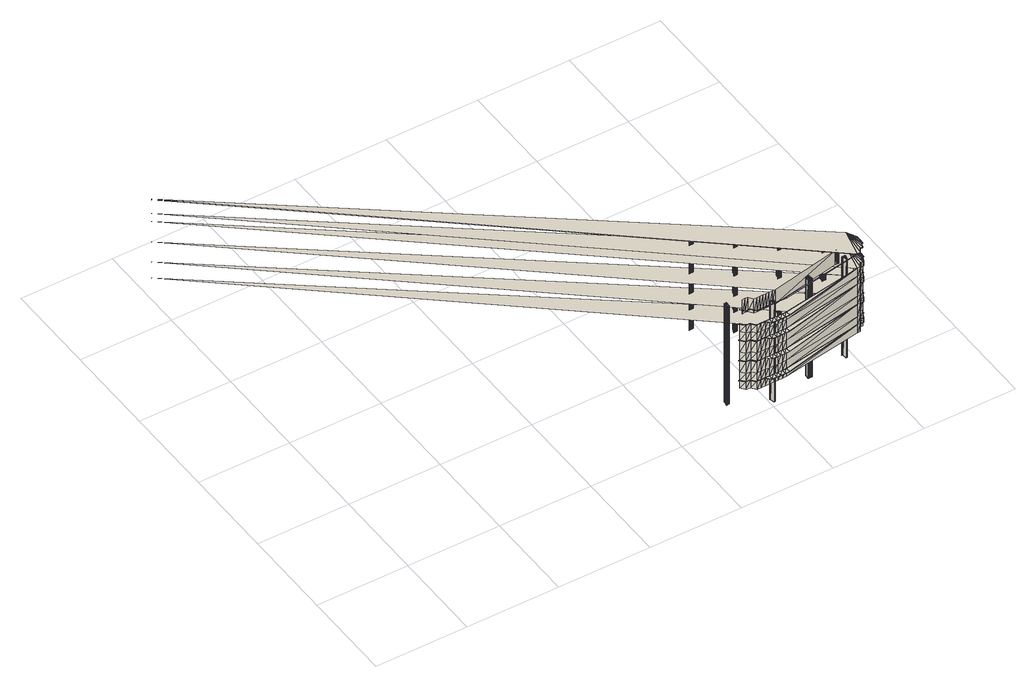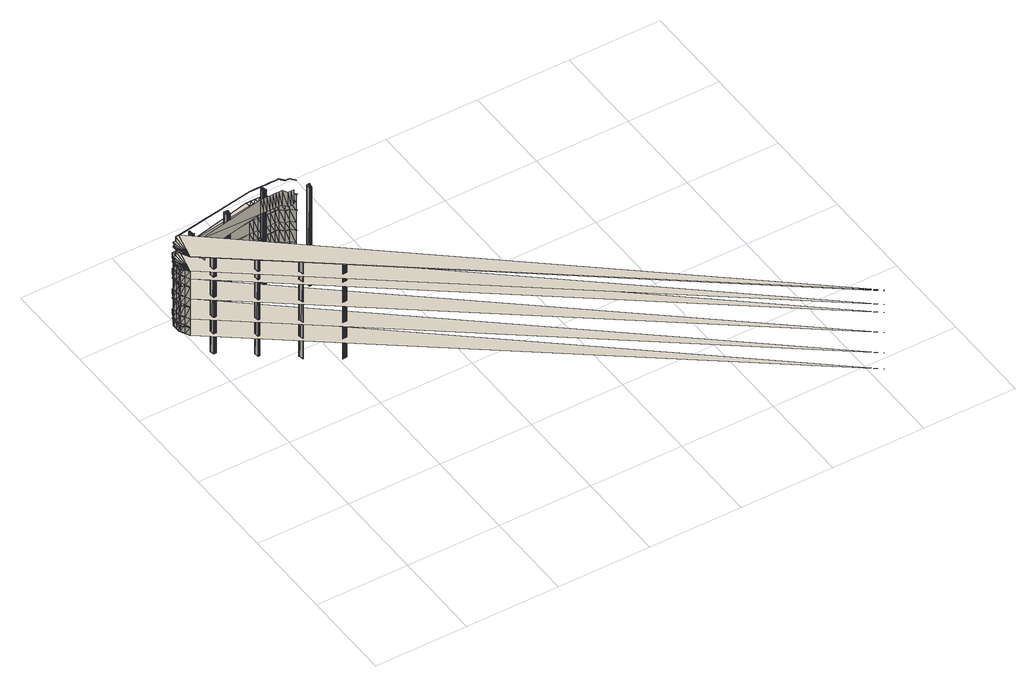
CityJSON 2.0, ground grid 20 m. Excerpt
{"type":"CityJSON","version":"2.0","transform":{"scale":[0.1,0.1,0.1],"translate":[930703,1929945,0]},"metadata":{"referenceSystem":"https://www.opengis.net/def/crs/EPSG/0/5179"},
"CityObjects":{
"building1":{"type":"Building","geometry":[{"type":"MultiSurface","lod":"3","boundaries":[[[0,1,2]],[[3,2,4]],[[5,4,2]],[[6,7,8]],[[7,3,8]],[[2,1,5]],[[3,4,8]],[[4,5,9]],[[10,9,5]],[[11,12,8]],[[1,13,5]],[[14,4,9]],[[5,15,10]],[[16,11,1]],[[8,1,11]],[[8,4,17]],[[13,18,5]],[[9,10,14]],[[15,14,10]],[[19,15,5]],[[17,13,8]],[[1,8,13]],[[18,19,5]],[[20,4,14]],[[17,4,21]],[[21,18,17]],[[13,17,18]],[[21,4,20]],[[14,15,20]],[[19,20,15]],[[20,19,21]],[[18,21,19]],[[22,23,24]],[[25,26,27]],[[28,29,30]],[[31,32,33]],[[34,24,23]],[[35,27,26]],[[36,30,29]],[[37,33,32]],[[23,38,34]],[[26,39,35]],[[29,40,36]],[[32,41,37]],[[24,42,22]],[[27,43,25]],[[30,44,28]],[[33,45,31]],[[46,34,38]],[[47,35,39]],[[48,36,40]],[[49,37,41]],[[50,22,42]],[[51,25,43]],[[52,28,44]],[[53,31,45]],[[46,54,38]],[[55,38,54]],[[42,46,50]],[[38,50,46]],[[56,46,57]],[[38,57,46]],[[47,56,39]],[[57,39,56]],[[43,47,51]],[[39,51,47]],[[58,47,59]],[[39,59,47]],[[48,58,40]],[[59,40,58]],[[44,48,52]],[[40,52,48]],[[60,48,61]],[[40,61,48]],[[49,60,41]],[[61,41,60]],[[45,49,53]],[[41,53,49]],[[62,63,64]],[[65,64,63]],[[66,67,22]],[[68,69,25]],[[70,71,28]],[[72,73,31]],[[23,22,67]],[[26,25,69]],[[29,28,71]],[[32,31,73]],[[22,50,66]],[[25,51,68]],[[28,52,70]],[[31,53,72]],[[67,74,23]],[[69,75,26]],[[71,76,29]],[[73,77,32]],[[78,66,50]],[[79,68,51]],[[80,70,52]],[[81,72,53]],[[38,23,74]],[[39,26,75]],[[40,29,76]],[[41,32,77]],[[82,74,55]],[[74,78,38]],[[74,83,38]],[[83,75,57]],[[75,79,39]],[[75,84,39]],[[84,76,59]],[[76,80,40]],[[76,85,40]],[[85,77,61]],[[77,81,41]],[[86,87,65]],[[38,55,74]],[[50,38,78]],[[57,38,83]],[[39,57,75]],[[51,39,79]],[[59,39,84]],[[40,59,76]],[[52,40,80]],[[61,40,85]],[[41,61,77]],[[53,41,81]],[[64,65,87]],[[67,66,88]],[[89,88,66]],[[69,68,90]],[[91,90,68]],[[71,70,92]],[[93,92,70]],[[73,72,94]],[[95,94,72]],[[66,78,89]],[[68,79,91]],[[70,80,93]],[[72,81,95]],[[88,96,67]],[[90,97,69]],[[92,98,71]],[[94,99,73]],[[100,89,78]],[[101,91,79]],[[102,93,80]],[[103,95,81]],[[74,67,96]],[[75,69,97]],[[76,71,98]],[[77,73,99]],[[104,96,82]],[[96,100,74]],[[96,105,74]],[[105,97,83]],[[97,101,75]],[[97,106,75]],[[106,98,84]],[[98,102,76]],[[98,107,76]],[[107,99,85]],[[99,103,77]],[[108,109,86]],[[74,82,96]],[[78,74,100]],[[83,74,105]],[[75,83,97]],[[79,75,101]],[[84,75,106]],[[76,84,98]],[[80,76,102]],[[85,76,107]],[[77,85,99]],[[81,77,103]],[[87,86,109]],[[88,89,110]],[[111,110,89]],[[90,91,112]],[[113,112,91]],[[92,93,114]],[[115,114,93]],[[94,95,116]],[[117,116,95]],[[96,88,110]],[[89,100,111]],[[97,90,112]],[[91,101,113]],[[98,92,114]],[[93,102,115]],[[99,94,116]],[[95,103,117]],[[96,104,110]],[[118,110,104]],[[100,96,111]],[[110,111,96]],[[105,96,119]],[[110,119,96]],[[97,105,112]],[[119,112,105]],[[101,97,113]],[[112,113,97]],[[106,97,120]],[[112,120,97]],[[98,106,114]],[[120,114,106]],[[102,98,115]],[[114,115,98]],[[107,98,121]],[[114,121,98]],[[99,107,116]],[[121,116,107]],[[103,99,117]],[[116,117,99]],[[109,108,122]],[[123,122,108]],[[124,125,126]],[[127,126,125]],[[128,129,111]],[[130,131,113]],[[132,133,115]],[[134,135,117]],[[110,111,129]],[[112,113,131]],[[114,115,133]],[[116,117,135]],[[129,136,110]],[[137,128,111]],[[131,138,112]],[[139,130,113]],[[133,140,114]],[[141,132,115]],[[135,142,116]],[[143,134,117]],[[110,118,136]],[[144,136,118]],[[111,110,137]],[[136,137,110]],[[119,110,145]],[[136,145,110]],[[112,119,138]],[[145,138,119]],[[113,112,139]],[[138,139,112]],[[120,112,146]],[[138,146,112]],[[114,120,140]],[[146,140,120]],[[115,114,141]],[[140,141,114]],[[121,114,147]],[[140,147,114]],[[116,121,142]],[[147,142,121]],[[117,116,143]],[[142,143,116]],[[122,123,148]],[[149,148,123]],[[126,127,150]],[[151,150,127]],[[150,151,152]],[[153,152,151]],[[129,128,154]],[[155,154,128]],[[131,130,156]],[[157,156,130]],[[133,132,158]],[[159,158,132]],[[135,134,160]],[[161,160,134]],[[128,137,155]],[[130,139,157]],[[132,141,159]],[[134,143,161]],[[154,162,129]],[[156,163,131]],[[158,164,133]],[[160,165,135]],[[166,155,137]],[[167,157,139]],[[168,159,141]],[[169,161,143]],[[136,129,162]],[[138,131,163]],[[140,133,164]],[[142,135,165]],[[170,162,144]],[[162,166,136]],[[162,171,136]],[[171,163,145]],[[163,167,138]],[[163,172,138]],[[172,164,146]],[[164,168,140]],[[164,173,140]],[[173,165,147]],[[165,169,142]],[[174,175,149]],[[136,144,162]],[[137,136,166]],[[145,136,171]],[[138,145,163]],[[139,138,167]],[[146,138,172]],[[140,146,164]],[[141,140,168]],[[147,140,173]],[[142,147,165]],[[143,142,169]],[[148,149,175]],[[152,153,176]],[[177,176,153]],[[154,155,178]],[[179,178,155]],[[156,157,180]],[[181,180,157]],[[158,159,182]],[[183,182,159]],[[160,161,184]],[[185,184,161]],[[178,186,154]],[[155,166,179]],[[180,187,156]],[[157,167,181]],[[182,188,158]],[[159,168,183]],[[184,189,160]],[[161,169,185]],[[176,177,190]],[[191,190,177]],[[162,154,186]],[[192,179,166]],[[163,156,187]],[[193,181,167]],[[164,158,188]],[[194,183,168]],[[165,160,189]],[[195,185,169]],[[162,170,186]],[[196,186,170]],[[166,162,192]],[[186,192,162]],[[171,162,197]],[[186,197,162]],[[163,171,187]],[[197,187,171]],[[167,163,193]],[[187,193,163]],[[172,163,198]],[[187,198,163]],[[164,172,188]],[[198,188,172]],[[168,164,194]],[[188,194,164]],[[173,164,199]],[[188,199,164]],[[165,173,189]],[[199,189,173]],[[169,165,195]],[[189,195,165]],[[175,174,200]],[[201,200,174]],[[190,191,202]],[[203,202,191]],[[204,205,206]],[[207,206,205]],[[206,207,204]],[[205,204,207]],[[204,205,208]],[[209,208,205]],[[208,209,210]],[[211,210,209]],[[212,213,179]],[[214,215,181]],[[216,217,183]],[[218,219,185]],[[178,179,213]],[[180,181,215]],[[182,183,217]],[[184,185,219]],[[205,220,209]],[[205,220,207]],[[213,221,178]],[[215,222,180]],[[217,223,182]],[[219,224,184]],[[209,220,211]],[[179,192,212]],[[181,193,214]],[[183,194,216]],[[185,195,218]],[[205,204,225]],[[226,225,204]],[[225,220,205]],[[204,206,227]],[[204,208,227]],[[208,210,227]],[[210,211,228]],[[229,228,211]],[[220,230,211]],[[226,204,227]],[[227,220,226]],[[225,226,220]],[[231,212,192]],[[232,214,193]],[[233,216,194]],[[234,218,195]],[[186,178,221]],[[187,180,222]],[[188,182,223]],[[189,184,224]],[[227,210,235]],[[230,236,211]],[[237,221,196]],[[221,231,186]],[[221,238,186]],[[238,222,197]],[[222,232,187]],[[222,239,187]],[[239,223,198]],[[223,233,188]],[[223,240,188]],[[240,224,199]],[[224,234,189]],[[241,242,201]],[[220,227,230]],[[186,196,221]],[[192,186,231]],[[197,186,238]],[[187,197,222]],[[193,187,232]],[[198,187,239]],[[188,198,223]],[[194,188,233]],[[199,188,240]],[[189,199,224]],[[195,189,234]],[[200,201,242]],[[235,230,227]],[[236,243,211]],[[211,244,229]],[[245,210,228]],[[235,210,246]],[[243,244,211]],[[228,229,247]],[[246,236,235]],[[230,235,236]],[[243,247,229]],[[246,210,247]],[[244,243,229]],[[247,245,228]],[[247,210,245]],[[236,246,243]],[[247,243,246]],[[202,203,248]],[[249,248,203]],[[247,243,245]],[[244,245,243]],[[245,244,247]],[[243,247,244]],[[213,212,250]],[[251,250,212]],[[215,214,252]],[[253,252,214]],[[217,216,254]],[[255,254,216]],[[219,218,256]],[[257,256,218]],[[250,258,213]],[[212,231,251]],[[252,259,215]],[[214,232,253]],[[254,260,217]],[[216,233,255]],[[256,261,219]],[[218,234,257]],[[221,213,258]],[[262,251,231]],[[222,215,259]],[[263,253,232]],[[223,217,260]],[[264,255,233]],[[224,219,261]],[[265,257,234]],[[221,237,258]],[[266,258,237]],[[231,221,262]],[[258,262,221]],[[238,221,267]],[[258,267,221]],[[222,238,259]],[[267,259,238]],[[232,222,263]],[[259,263,222]],[[239,222,268]],[[259,268,222]],[[223,239,260]],[[268,260,239]],[[233,223,264]],[[260,264,223]],[[240,223,269]],[[260,269,223]],[[224,240,261]],[[269,261,240]],[[234,224,265]],[[261,265,224]],[[242,241,270]],[[271,270,241]],[[248,249,272]],[[273,272,249]],[[250,251,274]],[[275,274,251]],[[252,253,276]],[[277,276,253]],[[254,255,278]],[[279,278,255]],[[256,257,280]],[[281,280,257]],[[272,273,282]],[[283,282,273]],[[274,284,250]],[[276,285,252]],[[278,286,254]],[[280,287,256]],[[251,262,275]],[[253,263,277]],[[255,264,279]],[[257,265,281]],[[258,250,284]],[[259,252,285]],[[260,254,286]],[[261,256,287]],[[288,275,262]],[[289,277,263]],[[290,279,264]],[[291,281,265]],[[258,266,284]],[[292,284,266]],[[262,258,288]],[[284,288,258]],[[267,258,293]],[[284,293,258]],[[259,267,285]],[[293,285,267]],[[263,259,289]],[[285,289,259]],[[268,259,294]],[[285,294,259]],[[260,268,286]],[[294,286,268]],[[264,260,290]],[[286,290,260]],[[269,260,295]],[[286,295,260]],[[261,269,287]],[[295,287,269]],[[265,261,291]],[[287,291,261]],[[270,271,296]],[[297,296,271]],[[298,299,283]],[[282,283,299]],[[300,301,302]],[[303,304,305]],[[306,307,308]],[[309,310,311]],[[312,313,314]],[[315,316,317]],[[318,319,320]],[[321,322,323]],[[324,323,322]],[[323,324,321]],[[322,321,324]],[[322,325,324]],[[326,327,321]],[[322,321,327]],[[321,322,326]],[[327,326,322]],[[327,325,322]],[[321,323,328]],[[327,326,329]],[[330,329,326]],[[329,325,327]],[[326,321,328]],[[326,327,328]],[[325,328,327]],[[330,326,328]],[[328,325,330]],[[329,330,325]],[[325,328,331]],[[328,325,332]],[[332,331,328]],[[331,332,325]],[[333,334,332]],[[331,332,334]],[[332,331,333]],[[334,333,331]],[[334,335,331]],[[335,336,331]],[[333,332,337]],[[331,336,334]],[[338,332,333]],[[333,334,337]],[[334,333,335]],[[335,337,334]],[[337,335,333]],[[336,335,334]],[[337,338,333]],[[337,332,338]],[[337,335,338]],[[336,338,335]],[[338,336,337]],[[335,337,336]],[[339,340,341]],[[342,341,340]],[[341,342,343]],[[344,343,342]],[[340,339,345]],[[346,345,339]],[[340,347,342]],[[343,344,348]],[[349,348,344]],[[345,347,340]],[[342,347,344]],[[339,341,350]],[[344,347,349]],[[348,349,351]],[[352,351,349]],[[341,343,350]],[[353,354,346]],[[345,346,354]],[[346,339,350]],[[343,348,350]],[[354,347,345]],[[349,347,352]],[[348,351,350]],[[353,346,350]],[[350,347,353]],[[354,353,347]],[[351,352,355]],[[356,355,352]],[[347,357,352]],[[352,358,356]],[[359,351,355]],[[357,360,352]],[[360,358,352]],[[350,351,361]],[[362,363,364]],[[365,364,363]],[[361,357,350]],[[347,350,357]],[[355,356,359]],[[358,359,356]],[[366,351,359]],[[364,365,367]],[[368,367,365]],[[361,351,366]],[[367,368,362]],[[363,362,368]],[[363,369,365]],[[357,361,360]],[[366,360,361]],[[360,366,358]],[[359,358,366]],[[367,368,370]],[[371,370,368]],[[365,369,368]],[[368,369,363]],[[362,364,372]],[[368,369,371]],[[370,371,373]],[[364,367,372]],[[374,373,371]],[[367,362,372]],[[368,367,369]],[[372,369,367]],[[367,370,372]],[[371,369,374]],[[370,373,372]],[[373,374,375]],[[376,375,374]],[[374,377,376]],[[369,378,374]],[[378,379,374]],[[379,377,374]],[[380,373,375]],[[375,376,381]],[[379,381,376]],[[382,373,381]],[[377,379,376]],[[381,380,375]],[[372,373,382]],[[381,373,380]],[[381,379,380]],[[379,381,377]],[[369,372,378]],[[381,379,382]],[[378,382,379]],[[377,380,379]],[[380,377,381]],[[382,378,372]],[[299,298,383]],[[384,383,298]],[[385,386,274]],[[387,388,276]],[[389,390,278]],[[391,316,280]],[[284,274,386]],[[285,276,388]],[[286,278,390]],[[287,280,316]],[[274,275,385]],[[392,385,275]],[[276,277,387]],[[393,387,277]],[[278,279,389]],[[394,389,279]],[[280,281,391]],[[395,391,281]],[[284,292,386]],[[302,386,292]],[[288,284,396]],[[386,396,284]],[[293,284,305]],[[386,305,284]],[[285,293,388]],[[305,388,293]],[[289,285,397]],[[388,397,285]],[[294,285,308]],[[388,308,285]],[[286,294,390]],[[308,390,294]],[[290,286,398]],[[390,398,286]],[[295,286,311]],[[390,311,286]],[[287,295,316]],[[311,316,295]],[[291,287,399]],[[316,399,287]],[[296,297,319]],[[314,319,297]],[[275,288,392]],[[277,289,393]],[[279,290,394]],[[281,291,395]],[[396,392,288]],[[397,393,289]],[[398,394,290]],[[399,395,291]],[[400,401,402]],[[401,400,403]],[[403,402,401]],[[402,403,400]],[[403,402,404]],[[405,404,402]],[[402,406,400]],[[404,405,407]],[[408,407,405]],[[402,406,405]],[[409,410,403]],[[402,403,410]],[[401,403,411]],[[410,406,402]],[[405,406,408]],[[407,408,412]],[[413,412,408]],[[403,404,411]],[[404,407,411]],[[408,406,413]],[[409,403,411]],[[407,412,411]],[[412,413,414]],[[415,414,413]],[[406,416,413]],[[417,412,414]],[[413,418,415]],[[410,409,406]],[[411,406,409]],[[411,412,419]],[[414,415,417]],[[418,417,415]],[[416,420,413]],[[420,418,413]],[[419,416,411]],[[406,411,416]],[[421,412,417]],[[419,412,421]],[[421,420,419]],[[416,419,420]],[[417,418,421]],[[420,421,418]],[[422,423,424]],[[425,424,423]],[[424,425,422]],[[423,422,425]],[[426,427,428]],[[429,428,427]],[[430,431,429]],[[428,429,431]],[[423,432,425]],[[423,422,427]],[[422,423,426]],[[426,427,422]],[[427,426,423]],[[427,432,429]],[[429,432,430]],[[427,432,423]],[[422,424,433]],[[426,428,433]],[[428,431,433]],[[431,430,434]],[[435,434,430]],[[426,422,433]],[[433,432,426]],[[427,426,432]],[[432,436,430]],[[433,431,437]],[[436,438,430]],[[430,439,435]],[[440,431,434]],[[432,433,436]],[[437,436,433]],[[438,439,430]],[[434,435,441]],[[438,441,435]],[[437,431,441]],[[439,438,435]],[[441,440,434]],[[383,384,442]],[[443,442,384]],[[436,437,438]],[[441,438,437]],[[441,431,440]],[[441,438,440]],[[439,440,438]],[[440,439,441]],[[438,441,439]],[[444,445,443]],[[442,443,445]],[[446,447,444]],[[445,444,447]],[[447,446,448]],[[449,448,446]],[[448,449,450]],[[451,450,449]],[[452,453,454]],[[455,454,453]],[[456,457,458]],[[459,458,457]],[[460,461,456]],[[457,456,461]],[[461,460,451]],[[450,451,460]],[[453,452,462]],[[454,455,463]],[[464,463,455]],[[465,462,452]],[[453,466,455]],[[462,466,453]],[[452,454,467]],[[455,466,464]],[[465,452,467]],[[454,463,467]],[[463,464,468]],[[469,468,464]],[[470,471,465]],[[462,465,471]],[[471,466,462]],[[464,466,469]],[[463,468,467]],[[470,465,467]],[[467,466,470]],[[471,470,466]],[[468,469,472]],[[473,472,469]],[[466,474,469]],[[475,468,472]],[[469,476,473]],[[472,473,477]],[[478,477,473]],[[467,468,479]],[[474,480,469]],[[476,478,473]],[[477,475,472]],[[466,467,474]],[[479,474,467]],[[481,476,469]],[[480,481,469]],[[477,478,475]],[[476,475,478]],[[479,468,482]],[[483,468,475]],[[474,479,480]],[[482,480,479]],[[482,468,483]],[[475,476,483]],[[481,483,476]],[[483,481,482]],[[480,482,481]],[[386,302,484]],[[485,484,302]],[[396,386,486]],[[484,486,386]],[[305,386,487]],[[484,487,386]],[[388,305,488]],[[487,488,305]],[[397,388,489]],[[488,489,388]],[[308,388,490]],[[488,490,388]],[[390,308,491]],[[490,491,308]],[[398,390,492]],[[491,492,390]],[[311,390,493]],[[491,493,390]],[[316,311,494]],[[493,494,311]],[[399,316,495]],[[494,495,316]],[[319,314,496]],[[497,496,314]],[[386,385,484]],[[388,387,488]],[[390,389,491]],[[316,391,494]],[[486,498,396]],[[489,499,397]],[[492,500,398]],[[495,501,399]],[[502,484,385]],[[503,488,387]],[[504,491,389]],[[505,494,391]],[[392,396,498]],[[393,397,499]],[[394,398,500]],[[395,399,501]],[[385,392,502]],[[387,393,503]],[[389,394,504]],[[391,395,505]],[[498,502,392]],[[499,503,393]],[[500,504,394]],[[501,505,395]],[[302,301,485]],[[305,304,487]],[[308,307,490]],[[311,310,493]],[[314,313,497]],[[506,507,486]],[[508,509,489]],[[510,511,492]],[[512,513,495]],[[498,486,507]],[[499,489,509]],[[500,492,511]],[[501,495,513]],[[484,485,514]],[[486,484,506]],[[487,484,515]],[[488,487,516]],[[489,488,508]],[[490,488,517]],[[491,490,518]],[[492,491,510]],[[493,491,519]],[[494,493,520]],[[495,494,512]],[[496,497,521]],[[502,498,522]],[[503,499,523]],[[504,500,524]],[[505,501,525]],[[526,514,485]],[[514,506,484]],[[514,515,484]],[[515,516,487]],[[516,508,488]],[[516,517,488]],[[517,518,490]],[[518,510,491]],[[518,519,491]],[[519,520,493]],[[520,512,494]],[[527,521,497]],[[507,522,498]],[[509,523,499]],[[511,524,500]],[[513,525,501]],[[484,502,514]],[[488,503,516]],[[491,504,518]],[[494,505,520]],[[522,514,502]],[[523,516,503]],[[524,518,504]],[[525,520,505]],[[316,494,317]],[[319,496,320]],[[485,301,526]],[[487,304,515]],[[490,307,517]],[[493,310,519]],[[497,313,527]],[[514,522,528]],[[516,523,529]],[[518,524,530]],[[520,525,531]],[[532,528,522]],[[533,529,523]],[[534,530,524]],[[535,531,525]],[[522,507,532]],[[536,532,507]],[[523,509,533]],[[537,533,509]],[[524,511,534]],[[538,534,511]],[[525,513,535]],[[539,535,513]],[[514,526,528]],[[540,528,526]],[[506,514,541]],[[528,541,514]],[[515,514,542]],[[528,542,514]],[[516,515,529]],[[542,529,515]],[[508,516,543]],[[529,543,516]],[[517,516,544]],[[529,544,516]],[[518,517,530]],[[544,530,517]],[[510,518,545]],[[530,545,518]],[[519,518,546]],[[530,546,518]],[[520,519,531]],[[546,531,519]],[[512,520,547]],[[531,547,520]],[[521,527,548]],[[549,548,527]],[[541,536,506]],[[543,537,508]],[[545,538,510]],[[547,539,512]],[[507,506,536]],[[509,508,537]],[[511,510,538]],[[513,512,539]],[[494,520,317]],[[496,521,320]],[[526,301,540]],[[515,304,542]],[[517,307,544]],[[519,310,546]],[[527,313,549]],[[550,551,540]],[[551,552,528]],[[551,553,528]],[[553,554,542]],[[554,555,529]],[[554,556,529]],[[556,557,544]],[[557,558,530]],[[557,559,530]],[[559,560,546]],[[560,561,531]],[[562,563,549]],[[528,540,551]],[[541,528,552]],[[542,528,553]],[[529,542,554]],[[543,529,555]],[[544,529,556]],[[530,544,557]],[[545,530,558]],[[546,530,559]],[[531,546,560]],[[547,531,561]],[[548,549,563]],[[528,532,551]],[[529,533,554]],[[530,534,557]],[[531,535,560]],[[552,564,541]],[[555,565,543]],[[558,566,545]],[[561,567,547]],[[520,531,317]],[[521,548,320]],[[568,551,532]],[[569,554,533]],[[570,557,534]],[[571,560,535]],[[536,541,564]],[[537,543,565]],[[538,545,566]],[[539,547,567]],[[540,301,550]],[[542,304,553]],[[544,307,556]],[[546,310,559]],[[549,313,562]],[[532,536,568]],[[564,568,536]],[[533,537,569]],[[565,569,537]],[[534,538,570]],[[566,570,538]],[[535,539,571]],[[567,571,539]],[[531,560,317]],[[548,563,320]],[[551,550,568]],[[572,568,550]],[[552,551,564]],[[568,564,551]],[[553,551,573]],[[568,573,551]],[[554,553,569]],[[573,569,553]],[[555,554,565]],[[569,565,554]],[[556,554,574]],[[569,574,554]],[[557,556,570]],[[574,570,556]],[[558,557,566]],[[570,566,557]],[[559,557,575]],[[570,575,557]],[[560,559,571]],[[575,571,559]],[[561,560,567]],[[571,567,560]],[[563,562,576]],[[577,576,562]],[[564,578,552]],[[565,579,555]],[[566,580,558]],[[567,581,561]],[[550,301,572]],[[553,304,573]],[[556,307,574]],[[559,310,575]],[[562,313,577]],[[560,571,317]],[[563,576,320]],[[571,582,317]],[[576,583,320]],[[578,584,564]],[[579,585,565]],[[580,586,566]],[[581,587,567]],[[568,572,588]],[[589,588,572]],[[564,568,590]],[[588,590,568]],[[573,568,591]],[[588,591,568]],[[569,573,592]],[[591,592,573]],[[565,569,593]],[[592,593,569]],[[574,569,594]],[[592,594,569]],[[570,574,595]],[[594,595,574]],[[566,570,596]],[[595,596,570]],[[575,570,597]],[[595,597,570]],[[571,575,582]],[[597,582,575]],[[567,571,598]],[[582,598,571]],[[576,577,583]],[[599,583,577]],[[568,564,584]],[[569,565,585]],[[570,566,586]],[[571,567,587]],[[572,301,589]],[[573,304,591]],[[574,307,594]],[[575,310,597]],[[577,313,599]],[[600,601,602]],[[301,602,601]],[[603,600,604]],[[602,604,600]],[[605,600,304]],[[602,304,600]],[[606,605,607]],[[304,607,605]],[[608,606,609]],[[607,609,606]],[[610,606,307]],[[607,307,606]],[[611,610,612]],[[307,612,610]],[[613,611,614]],[[612,614,611]],[[615,611,310]],[[612,310,611]],[[616,615,317]],[[310,317,615]],[[617,616,618]],[[317,618,616]],[[619,620,320]],[[313,320,620]],[[604,621,603]],[[609,622,608]],[[614,623,613]],[[618,624,617]],[[568,584,588]],[[569,585,592]],[[570,586,595]],[[571,587,582]],[[590,625,564]],[[593,626,565]],[[596,627,566]],[[598,628,567]],[[600,629,602]],[[606,630,607]],[[611,631,612]],[[616,632,317]],[[582,633,317]],[[583,634,320]],[[635,603,621]],[[636,608,622]],[[637,613,623]],[[638,617,624]],[[301,601,639]],[[304,605,640]],[[307,610,641]],[[310,615,642]],[[616,317,643]],[[313,620,644]],[[619,320,645]],[[646,602,629]],[[647,607,630]],[[648,612,631]],[[649,317,632]],[[629,635,646]],[[621,646,635]],[[630,636,647]],[[622,647,636]],[[631,637,648]],[[623,648,637]],[[632,638,649]],[[624,649,638]],[[650,639,600]],[[601,600,639]],[[651,650,603]],[[600,603,650]],[[640,650,605]],[[600,605,650]],[[652,640,606]],[[605,606,640]],[[653,652,608]],[[606,608,652]],[[641,652,610]],[[606,610,652]],[[654,641,611]],[[610,611,641]],[[655,654,613]],[[611,613,654]],[[642,654,615]],[[611,615,654]],[[643,642,616]],[[615,616,642]],[[656,643,617]],[[616,617,643]],[[645,644,619]],[[620,619,644]],[[317,633,643]],[[320,634,645]],[[657,301,639]],[[658,304,640]],[[659,307,641]],[[660,310,642]],[[661,313,644]],[[662,588,584]],[[663,592,585]],[[664,595,586]],[[665,582,587]],[[603,635,651]],[[608,636,653]],[[613,637,655]],[[617,638,656]],[[589,301,657]],[[591,304,658]],[[594,307,659]],[[597,310,660]],[[599,313,661]],[[578,564,625]],[[579,565,626]],[[580,566,627]],[[581,567,628]],[[588,589,666]],[[657,666,589]],[[590,588,667]],[[666,667,588]],[[591,588,658]],[[666,658,588]],[[592,591,668]],[[658,668,591]],[[593,592,669]],[[668,669,592]],[[594,592,659]],[[668,659,592]],[[595,594,670]],[[659,670,594]],[[596,595,671]],[[670,671,595]],[[597,595,660]],[[670,660,595]],[[582,597,633]],[[660,633,597]],[[598,582,672]],[[633,672,582]],[[583,599,634]],[[661,634,599]],[[650,673,600]],[[652,674,606]],[[654,675,611]],[[643,676,616]],[[639,650,657]],[[650,651,666]],[[650,640,666]],[[640,652,658]],[[652,653,668]],[[652,641,668]],[[641,654,659]],[[654,655,670]],[[654,642,670]],[[642,643,660]],[[643,656,633]],[[644,645,661]],[[584,578,662]],[[625,662,578]],[[585,579,663]],[[626,663,579]],[[586,580,664]],[[627,664,580]],[[587,581,665]],[[628,665,581]],[[666,657,650]],[[667,666,651]],[[658,666,640]],[[668,658,652]],[[669,668,653]],[[659,668,641]],[[670,659,654]],[[671,670,655]],[[660,670,642]],[[633,660,643]],[[672,633,656]],[[634,661,645]],[[667,677,590]],[[669,678,593]],[[671,679,596]],[[672,680,598]],[[588,662,666]],[[592,663,668]],[[595,664,670]],[[582,665,633]],[[681,651,635]],[[682,653,636]],[[683,655,637]],[[684,656,638]],[[666,685,650]],[[668,686,652]],[[670,687,654]],[[633,688,643]],[[651,681,667]],[[653,682,669]],[[655,683,671]],[[656,684,672]],[[629,600,673]],[[630,606,674]],[[631,611,675]],[[632,616,676]],[[673,681,629]],[[635,629,681]],[[674,682,630]],[[636,630,682]],[[675,683,631]],[[637,631,683]],[[676,684,632]],[[638,632,684]],[[625,590,677]],[[626,593,678]],[[627,596,679]],[[628,598,680]],[[685,666,662]],[[686,668,663]],[[687,670,664]],[[688,633,665]],[[673,650,685]],[[674,652,686]],[[675,654,687]],[[676,643,688]],[[662,625,685]],[[677,685,625]],[[663,626,686]],[[678,686,626]],[[664,627,687]],[[679,687,627]],[[665,628,688]],[[680,688,628]],[[677,667,681]],[[678,669,682]],[[679,671,683]],[[680,672,684]],[[685,677,673]],[[686,678,674]],[[687,679,675]],[[688,680,676]],[[681,673,677]],[[682,674,678]],[[683,675,679]],[[684,676,680]]]}]}
},
"vertices":[
[730,50,0],[732,60,0],[731,50,0],[731,50,244],[733,50,244],[733,50,0],[729,50,244],[730,50,244],[732,60,244],[734,50,244],[734,50,0],[731,60,244],[729,60,244],[733,60,0],[736,50,244],[736,50,0],[731,60,0],[733,60,244],[735,60,0],[736,60,0],[736,60,244],[735,60,244],[753,20,69],[753,20,70],[744,30,69],[753,20,119],[753,20,120],[744,30,119],[753,20,169],[753,20,170],[744,30,169],[753,20,209],[753,20,210],[744,30,209],[744,30,70],[744,30,120],[744,30,170],[744,30,210],[754,20,70],[754,20,120],[754,20,170],[754,20,210],[746,30,69],[746,30,119],[746,30,169],[746,30,209],[746,30,70],[746,30,120],[746,30,170],[746,30,210],[754,20,69],[754,20,119],[754,20,169],[754,20,209],[746,30,50],[754,20,50],[746,30,90],[754,20,90],[746,30,140],[754,20,140],[746,30,190],[754,20,190],[746,30,246],[746,30,244],[754,20,246],[754,20,244],[761,20,69],[761,20,70],[761,20,119],[761,20,120],[761,20,169],[761,20,170],[761,20,209],[761,20,210],[763,20,70],[763,20,120],[763,20,170],[763,20,210],[763,20,69],[763,20,119],[763,20,169],[763,20,209],[763,20,50],[763,20,90],[763,20,140],[763,20,190],[763,20,244],[763,20,246],[769,10,70],[769,10,69],[769,10,120],[769,10,119],[769,10,170],[769,10,169],[769,10,210],[769,10,209],[771,10,70],[771,10,120],[771,10,170],[771,10,210],[771,10,69],[771,10,119],[771,10,169],[771,10,209],[771,10,50],[771,10,90],[771,10,140],[771,10,190],[771,10,244],[771,10,246],[779,10,70],[779,10,69],[779,10,120],[779,10,119],[779,10,170],[779,10,169],[779,10,210],[779,10,209],[779,10,50],[779,10,90],[779,10,140],[779,10,190],[779,10,246],[779,10,244],[764,50,245],[764,50,210],[770,50,245],[770,50,210],[788,10,69],[788,10,70],[788,10,119],[788,10,120],[788,10,169],[788,10,170],[788,10,209],[788,10,210],[789,10,70],[789,10,69],[789,10,120],[789,10,119],[789,10,170],[789,10,169],[789,10,210],[789,10,209],[789,10,50],[789,10,90],[789,10,140],[789,10,190],[789,10,246],[789,10,244],[776,50,245],[776,50,210],[783,40,245],[783,40,210],[798,0,70],[798,0,69],[798,0,120],[798,0,119],[798,0,170],[798,0,169],[798,0,210],[798,0,209],[798,10,70],[798,10,120],[798,10,170],[798,10,210],[798,10,69],[798,10,119],[798,10,169],[798,10,209],[798,10,50],[798,10,90],[798,10,140],[798,10,190],[798,10,244],[798,10,246],[789,40,245],[789,40,210],[807,0,70],[807,0,69],[807,0,120],[807,0,119],[807,0,170],[807,0,169],[807,0,210],[807,0,209],[807,10,70],[807,10,120],[807,10,170],[807,10,210],[796,40,245],[796,40,210],[807,10,69],[807,10,119],[807,10,169],[807,10,209],[807,10,50],[807,10,90],[807,10,140],[807,10,190],[807,10,246],[807,10,244],[803,40,245],[803,40,210],[806,20,244],[806,20,0],[805,20,244],[805,20,0],[808,10,244],[808,10,0],[809,10,244],[809,10,0],[816,0,69],[816,0,70],[816,0,119],[816,0,120],[816,0,169],[816,0,170],[816,0,209],[816,0,210],[808,20,0],[816,10,70],[816,10,120],[816,10,170],[816,10,210],[807,20,0],[807,20,244],[808,20,244],[811,10,244],[811,10,0],[809,20,0],[816,10,69],[816,10,119],[816,10,169],[816,10,209],[809,20,244],[811,20,0],[816,10,50],[816,10,90],[816,10,140],[816,10,190],[816,10,244],[816,10,246],[812,20,0],[813,20,0],[813,20,244],[811,20,244],[812,20,244],[809,40,245],[809,40,210],[826,0,70],[826,0,69],[826,0,120],[826,0,119],[826,0,170],[826,0,169],[826,0,210],[826,0,209],[826,10,70],[826,10,120],[826,10,170],[826,10,210],[826,10,69],[826,10,119],[826,10,169],[826,10,209],[826,10,50],[826,10,90],[826,10,140],[826,10,190],[826,10,246],[826,10,244],[816,40,245],[816,40,210],[836,0,70],[836,0,69],[836,0,120],[836,0,119],[836,0,170],[836,0,169],[836,0,210],[836,0,209],[823,40,245],[823,40,210],[835,10,70],[835,10,120],[835,10,170],[835,10,210],[835,10,69],[835,10,119],[835,10,169],[835,10,209],[835,10,50],[835,10,90],[835,10,140],[835,10,190],[835,10,246],[835,10,244],[830,40,210],[830,40,245],[3,870,50],[1023,100,50],[1009,40,50],[3,870,90],[1023,100,90],[1009,40,90],[3,870,140],[1023,100,140],[1009,40,140],[3,870,190],[1023,100,190],[1009,40,190],[3,870,244],[1023,100,244],[1009,40,244],[3,870,210],[1009,40,210],[1023,100,210],[3,870,246],[1009,40,246],[1023,100,246],[785,260,244],[785,260,0],[784,260,244],[784,260,0],[788,260,0],[786,260,244],[786,260,0],[788,260,244],[787,260,0],[787,260,244],[789,260,0],[789,260,244],[791,260,244],[791,260,0],[792,260,0],[793,260,0],[792,260,244],[793,260,244],[896,30,244],[896,30,0],[897,30,244],[897,30,0],[898,30,244],[898,30,0],[897,40,0],[897,40,244],[900,40,0],[899,30,244],[899,30,0],[900,40,244],[901,30,244],[901,30,0],[898,40,244],[898,40,0],[903,30,244],[903,30,0],[901,40,0],[904,30,0],[904,30,244],[903,40,0],[901,40,244],[850,210,244],[850,210,0],[849,210,244],[849,210,0],[903,40,244],[851,210,244],[851,210,0],[853,220,0],[852,210,244],[852,210,0],[853,220,244],[854,210,244],[854,210,0],[855,210,244],[855,210,0],[857,210,0],[854,220,0],[856,210,0],[857,210,244],[856,210,244],[854,220,244],[980,70,245],[980,70,210],[1010,40,70],[1009,40,70],[1010,40,120],[1009,40,120],[1010,40,170],[1009,40,170],[1010,40,210],[1010,40,69],[1010,40,119],[1010,40,169],[1010,40,209],[1009,40,69],[1009,40,119],[1009,40,169],[1009,40,209],[913,160,0],[913,160,244],[914,160,0],[914,160,244],[915,160,244],[915,160,0],[917,170,0],[916,160,244],[916,160,0],[916,170,244],[916,170,0],[917,170,244],[918,160,244],[918,160,0],[919,160,244],[919,160,0],[918,170,0],[921,160,244],[921,160,0],[918,170,244],[920,170,0],[920,170,244],[983,50,244],[983,50,0],[982,50,244],[982,50,0],[984,50,244],[984,50,0],[985,40,244],[985,40,0],[987,40,0],[987,40,244],[986,50,0],[986,50,244],[988,40,244],[988,40,0],[987,50,0],[987,50,244],[989,50,0],[990,50,0],[990,50,244],[989,50,244],[983,70,245],[983,70,210],[985,70,210],[985,70,245],[987,70,210],[987,70,245],[988,70,245],[988,70,210],[989,80,245],[989,80,210],[978,110,244],[978,110,0],[979,110,244],[979,110,0],[987,80,245],[987,80,210],[985,90,245],[985,90,210],[988,80,245],[988,80,210],[979,120,0],[981,110,244],[981,110,0],[979,120,244],[981,120,0],[981,120,244],[983,110,244],[983,110,0],[980,120,244],[980,120,0],[984,110,244],[984,110,0],[983,120,0],[986,110,244],[986,110,0],[985,110,244],[985,110,0],[983,120,244],[984,120,0],[985,120,0],[984,120,244],[985,120,244],[1016,40,70],[1016,40,50],[1016,40,69],[1016,40,90],[1016,40,120],[1016,40,119],[1016,40,140],[1016,40,170],[1016,40,169],[1016,40,190],[1016,40,210],[1016,40,209],[1016,40,246],[1016,40,244],[1018,40,69],[1018,40,119],[1018,40,169],[1018,40,209],[1018,40,70],[1018,40,120],[1018,40,170],[1018,40,210],[1023,50,69],[1024,40,69],[1023,50,119],[1024,40,119],[1023,50,169],[1024,40,169],[1023,50,209],[1024,40,209],[1023,50,70],[1023,50,90],[1023,50,120],[1023,50,140],[1023,50,170],[1023,50,190],[1023,50,210],[1023,50,246],[1024,40,70],[1024,40,120],[1024,40,170],[1024,40,210],[1023,50,50],[1023,50,244],[1028,50,70],[1028,50,120],[1028,50,170],[1028,50,210],[1030,50,70],[1030,50,120],[1030,50,170],[1030,50,210],[1030,50,69],[1030,50,119],[1030,50,169],[1030,50,209],[1028,50,50],[1028,50,69],[1028,50,90],[1028,50,119],[1028,50,140],[1028,50,169],[1028,50,190],[1028,50,209],[1028,50,246],[1028,50,244],[1031,60,50],[1031,60,70],[1031,60,69],[1031,60,90],[1031,60,120],[1031,60,119],[1031,60,140],[1031,60,170],[1031,60,169],[1031,60,190],[1031,60,210],[1031,60,209],[1031,60,244],[1031,60,246],[1034,60,69],[1034,60,119],[1034,60,169],[1034,60,209],[1034,60,70],[1034,60,120],[1034,60,170],[1034,60,210],[1034,60,50],[1034,60,90],[1034,60,140],[1034,60,190],[1034,60,246],[1034,60,244],[1037,60,69],[1037,60,119],[1037,60,169],[1037,60,209],[1034,70,210],[1034,70,246],[1037,60,70],[1037,60,120],[1037,60,170],[1037,60,210],[1034,70,70],[1034,70,50],[1034,70,69],[1034,70,90],[1034,70,120],[1034,70,119],[1034,70,140],[1034,70,170],[1034,70,169],[1034,70,190],[1034,70,209],[1034,70,244],[1028,90,70],[1028,90,50],[1023,100,70],[1028,90,69],[1023,100,69],[1028,90,90],[1028,90,120],[1023,100,120],[1028,90,119],[1023,100,119],[1028,90,140],[1028,90,170],[1023,100,170],[1028,90,169],[1023,100,169],[1028,90,190],[1028,90,210],[1028,90,209],[1023,100,209],[1028,90,246],[1028,90,244],[1024,100,69],[1024,100,119],[1024,100,169],[1024,100,209],[1038,70,69],[1038,70,119],[1038,70,169],[1038,70,209],[1030,90,70],[1030,90,120],[1030,90,170],[1030,90,210],[1034,80,210],[1034,80,246],[1030,90,69],[1030,90,119],[1030,90,169],[1030,90,209],[1032,80,50],[1032,80,90],[1032,80,140],[1032,80,190],[1032,80,210],[1032,80,244],[1032,80,246],[1024,100,70],[1024,100,120],[1024,100,170],[1024,100,210],[1032,80,70],[1032,80,69],[1032,80,120],[1032,80,119],[1032,80,170],[1032,80,169],[1032,80,209],[1034,80,50],[1034,80,90],[1034,80,140],[1034,80,190],[1034,80,244],[1038,70,70],[1038,70,120],[1038,70,170],[1038,70,210],[1034,80,70],[1034,80,69],[1034,80,120],[1034,80,119],[1034,80,170],[1034,80,169],[1034,80,209],[1034,90,70],[1034,90,120],[1034,90,170],[1034,90,210],[1037,80,69],[1037,80,119],[1037,80,169],[1037,80,209],[1034,90,69],[1034,90,119],[1034,90,169],[1034,90,209],[1037,80,70],[1037,80,120],[1037,80,170],[1037,80,210]
]}
